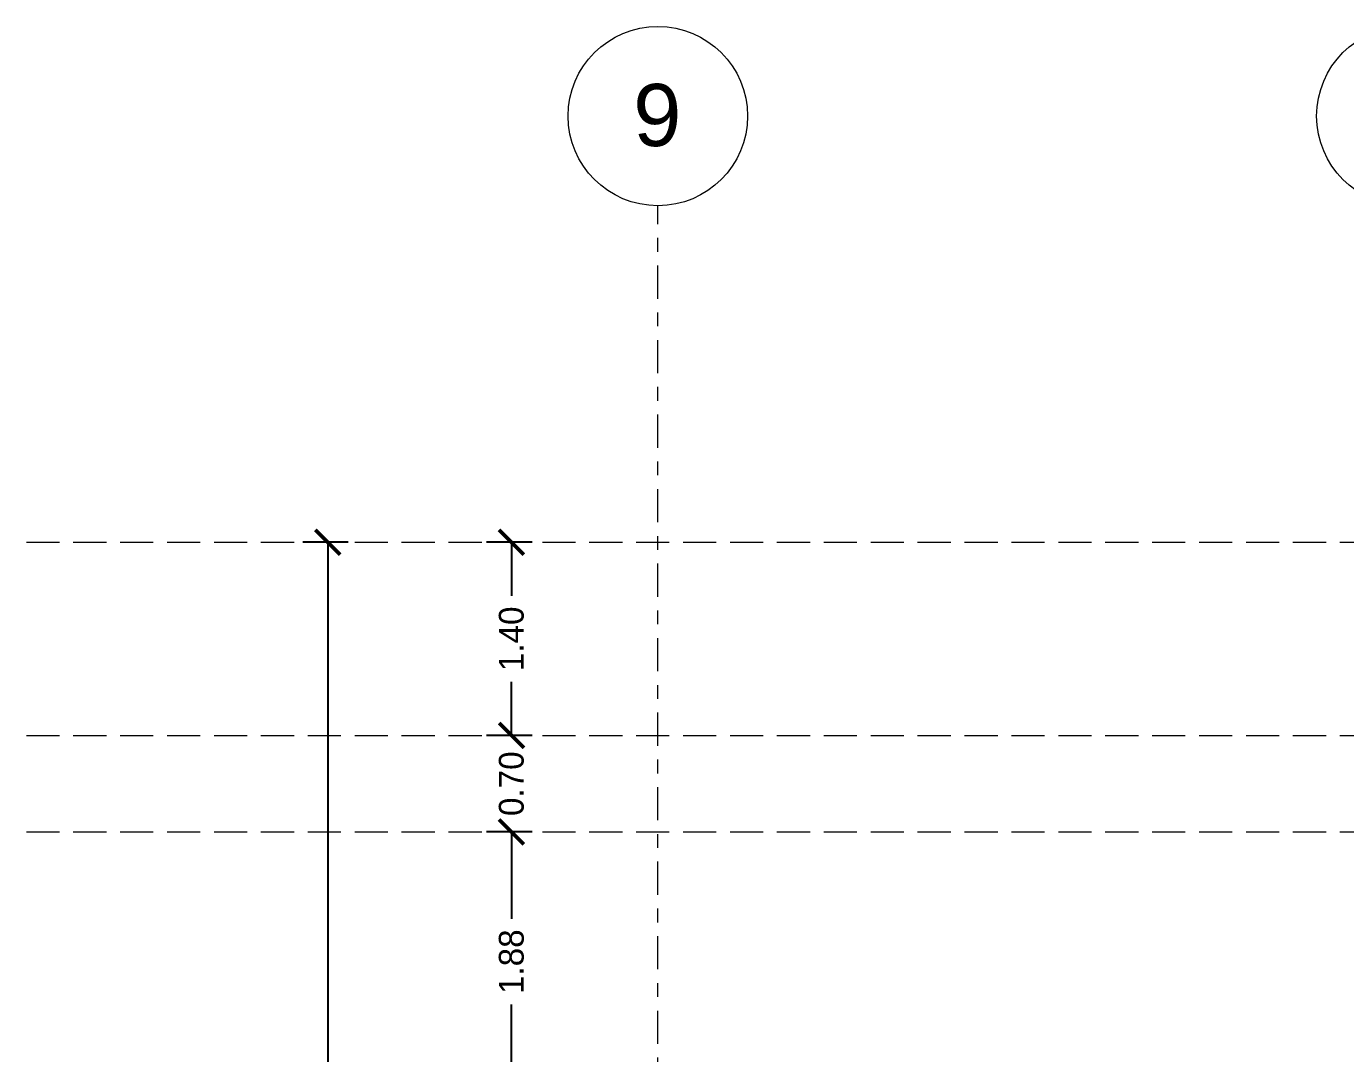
# Model space of a CAD drawing. Header units: millimetres. Extents: x -9559 to 23034, y -7226 to 22400.
# Drawn here: x 138.48 to 148.04, y 52.46 to 59.9 of the extents above; entities that cross this region are included whole.
import ezdxf

# ---------------------------------------------------------------- set-up
doc = ezdxf.new("R2010")
doc.units = ezdxf.units.MM
doc.header["$LTSCALE"] = 0.02
doc.linetypes.add('ACAD_ISO02W100', pattern=[15, 12, -3])
doc.linetypes.add('ACAD_ISO10W100', pattern=[18, 12, -3, 0, -3])
for name, color, linetype, lineweight in [('A-ANNO-DIMS', 251, 'Continuous', 9), ('A-FLOR-LEVL', 251, 'ACAD_ISO02W100', 9), ('S-GRID', 253, 'ACAD_ISO10W100', 5), ('S-GRID-IDEN', 253, 'Continuous', 9)]:
    doc.layers.add(name, color=color, linetype=linetype, lineweight=lineweight)
doc.styles.add('Arial_2', font='arial.ttf', dxfattribs={"height": 0.089297})
doc.styles.get("Standard").update_dxf_attribs({"font": 'GOTHIC.TTF'})
doc.dimstyles.get("Standard").update_dxf_attribs({"dimtxt": 0.18, "dimasz": 0.18, "dimexe": 0.18, "dimexo": 0.0625, "dimgap": 0.09, "dimtad": 0, "dimzin": 3, "dimdsep": 46, "dimtxsty": 'Standard', "dimblk": 'ARCHTICK', "dimcen": 0.09, "dimadec": 0, "dimazin": 0, "dimtfac": 1, "dimtofl": 0, "dimtmove": 0, "dimatfit": 3, "dimldrblk": 'ARCHTICK', "dimfxl": 1, "dimtolj": 1, "dimtzin": 0, "dimarcsym": 0})

# ---------------------------------------------------------------- blocks, each defined once
blk = doc.blocks.new('Rejilla - Extremo inicial de rejilla - Círculo-11506-Sección 3')
at = {"layer": 'S-GRID-IDEN'}
blk.add_circle((12.2922, 12.2884), 0.65, dxfattribs=at)
blk = doc.blocks.new('_ArchTick')
at = {"color": 0, "linetype": 'ByBlock', "const_width": 0.15}
blk.add_lwpolyline([(-0.5, -0.5), (0.5, 0.5)], dxfattribs=at)
blk = doc.blocks.new('*D331')
at = {"layer": 'A-ANNO-DIMS', "color": 0, "lineweight": -2, "transparency": 16777216}
for p, q in [((140.8138, 56.1638), (140.4842, 56.1638)), ((140.6642, 56.1638), (140.6642, 51.8867)), ((140.6642, 46.9638), (140.6642, 51.241)), ((140.8138, 46.9638), (140.4842, 46.9638))]:
    blk.add_line(p, q, dxfattribs=at)
at = {"layer": 'A-ANNO-DIMS', "color": 0, "lineweight": -2, "transparency": 16777216, "xscale": 0.18, "yscale": 0.18, "zscale": 0.18}
for p, rotation in [((140.6642, 56.1638), 90), ((140.6642, 46.9638), 270)]:
    blk.add_blockref('_ArchTick', p, dxfattribs=dict(at, rotation=rotation))
at = {"layer": 'A-ANNO-DIMS', "color": 0, "transparency": 16777216, "insert": (140.6642, 51.5638), "char_height": 0.18, "width": 0.485957, "attachment_point": 5, "rotation": 90}
blk.add_mtext('\\A1;9.20', dxfattribs=at)
blk = doc.blocks.new('*D332')
at = {"layer": 'A-ANNO-DIMS', "color": 0, "lineweight": -2, "transparency": 16777216}
for p, q in [((142.1458, 56.1638), (141.8161, 56.1638)), ((141.9961, 56.1638), (141.9961, 55.775)), ((141.9961, 54.7638), (141.9961, 55.1527)), ((142.1458, 54.7638), (141.8161, 54.7638))]:
    blk.add_line(p, q, dxfattribs=at)
at = {"layer": 'A-ANNO-DIMS', "color": 0, "lineweight": -2, "transparency": 16777216, "xscale": 0.18, "yscale": 0.18, "zscale": 0.18}
for p, rotation in [((141.9961, 56.1638), 90), ((141.9961, 54.7638), 270)]:
    blk.add_blockref('_ArchTick', p, dxfattribs=dict(at, rotation=rotation))
at = {"layer": 'A-ANNO-DIMS', "color": 0, "transparency": 16777216, "insert": (141.9961, 55.4638), "char_height": 0.18, "width": 0.485957, "attachment_point": 5, "rotation": 90}
blk.add_mtext('\\A1;1.40', dxfattribs=at)
blk = doc.blocks.new('*D333')
at = {"layer": 'A-ANNO-DIMS', "color": 0, "lineweight": -2, "transparency": 16777216}
for p, q in [((141.9961, 54.7638), (141.9961, 54.9438)), ((142.1458, 54.7638), (141.8161, 54.7638)), ((142.1458, 54.0638), (141.8161, 54.0638)), ((141.9961, 54.0638), (141.9961, 53.8838))]:
    blk.add_line(p, q, dxfattribs=at)
at = {"layer": 'A-ANNO-DIMS', "color": 0, "lineweight": -2, "transparency": 16777216, "xscale": 0.18, "yscale": 0.18, "zscale": 0.18}
for p, rotation in [((141.9961, 54.7638), 270), ((141.9961, 54.0638), 90)]:
    blk.add_blockref('_ArchTick', p, dxfattribs=dict(at, rotation=rotation))
at = {"layer": 'A-ANNO-DIMS', "color": 0, "transparency": 16777216, "insert": (141.9961, 54.4138), "char_height": 0.18, "width": 0.485957, "attachment_point": 5, "rotation": 90}
blk.add_mtext('\\A1;0.70', dxfattribs=at)
blk = doc.blocks.new('*D334')
at = {"layer": 'A-ANNO-DIMS', "color": 0, "lineweight": -2, "transparency": 16777216}
for p, q in [((142.1458, 54.0638), (141.8161, 54.0638)), ((141.9961, 54.0638), (141.9961, 53.4348)), ((141.9961, 52.1838), (141.9961, 52.8129)), ((142.1458, 52.1838), (141.8161, 52.1838))]:
    blk.add_line(p, q, dxfattribs=at)
at = {"layer": 'A-ANNO-DIMS', "color": 0, "lineweight": -2, "transparency": 16777216, "xscale": 0.18, "yscale": 0.18, "zscale": 0.18}
for p, rotation in [((141.9961, 54.0638), 90), ((141.9961, 52.1838), 270)]:
    blk.add_blockref('_ArchTick', p, dxfattribs=dict(at, rotation=rotation))
at = {"layer": 'A-ANNO-DIMS', "color": 0, "transparency": 16777216, "insert": (141.9961, 53.1238), "char_height": 0.18, "width": 0.485957, "attachment_point": 5, "rotation": 90}
blk.add_mtext('\\A1;1.88', dxfattribs=at)

msp = doc.modelspace()

# ---------------------------------------------------------------- linework, layer by layer
at = {"layer": 'A-FLOR-LEVL'}
for p, q in [((138.4804, 56.1638), (162.051, 56.1638)), ((138.4804, 54.7638), (162.7307, 54.7638)), ((138.4804, 54.0638), (162.7307, 54.0638))]:
    msp.add_line(p, q, dxfattribs=at)
at = {"layer": 'S-GRID'}
msp.add_line((143.0572, 46.5888), (143.0572, 58.6022), dxfattribs=at)

# ---------------------------------------------------------------- block references
at = {"layer": 'S-GRID-IDEN'}
for p in [(130.7651, 46.9638), (136.1901, 46.9638)]:
    msp.add_blockref('Rejilla - Extremo inicial de rejilla - Círculo-11506-Sección 3', p, dxfattribs=at)

# ---------------------------------------------------------------- dimensions: what is measured, and where the dimension line sits
at = {"layer": 'A-ANNO-DIMS'}
for base, p1, p2, picture, middle in [((140.6642, 46.9638), (140.8763, 56.1638), (140.8763, 46.9638), '*D331', (140.6642, 51.5638)), ((141.9961, 54.7638), (142.2083, 56.1638), (142.2083, 54.7638), '*D332', (141.9961, 55.4638)), ((141.9961, 54.0638), (142.2083, 54.7638), (142.2083, 54.0638), '*D333', (141.9961, 54.4138)), ((141.9961, 52.1838), (142.2083, 54.0638), (142.2083, 52.1838), '*D334', (141.9961, 53.1238))]:
    dim = msp.add_linear_dim(base=base, p1=p1, p2=p2, angle=90, dimstyle='Standard', dxfattribs=at)
    dim.commit()
    dim.dimension.update_dxf_attribs({"geometry": picture, "text_midpoint": middle})

# ---------------------------------------------------------------- next in the draw order: texts
at = {"layer": 'S-GRID-IDEN', "insert": (142.8786, 59.4848), "char_height": 0.45, "width": 0.424894, "attachment_point": 1, "style": 'Arial_2', "bg_fill": 3, "box_fill_scale": 1.25, "bg_fill_color": 256, "bg_fill_true_color": 13158600, "bg_fill_transparency": 0}
msp.add_mtext('9', dxfattribs=at)

doc.saveas('drawing.dxf')
